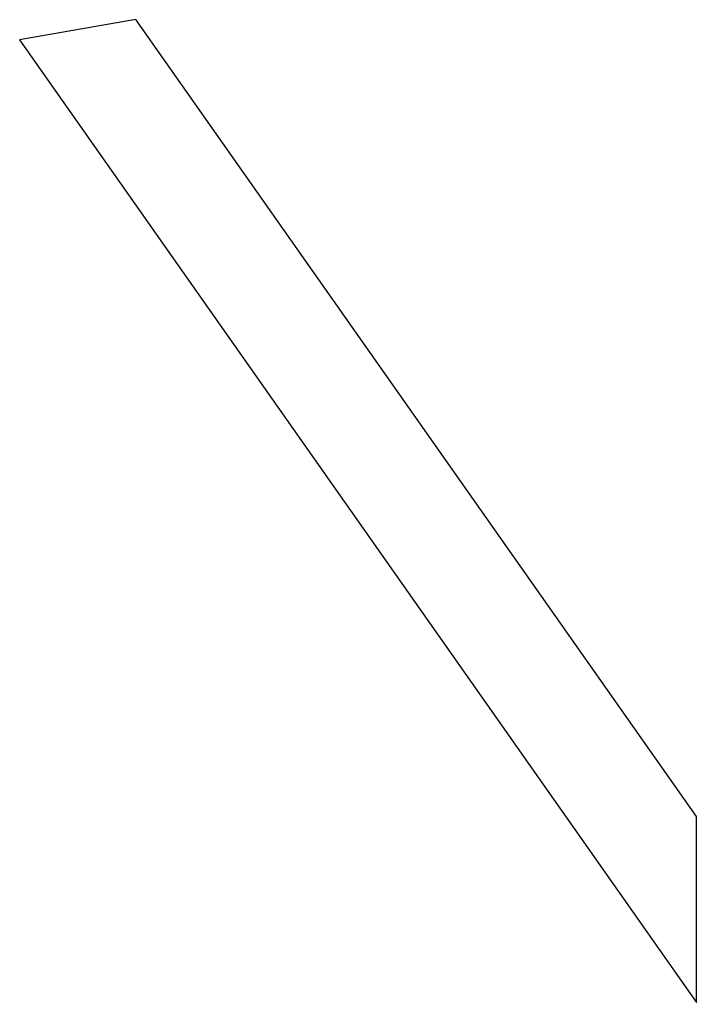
# Model space of a CAD drawing. Header units: millimetres. Extents: x 17 to 36, y -24 to 3.6.
import ezdxf

# ---------------------------------------------------------------- set-up
doc = ezdxf.new("R2010")
doc.units = ezdxf.units.MM
doc.layers.get('0').update_dxf_attribs({"linetype": 'CONTINUOUS'})

msp = doc.modelspace()

# ---------------------------------------------------------------- linework, layer by layer
msp.add_lwpolyline([(17, 3), (36, -24), (36, -18.787), (20.267, 3.57)], close=True)

doc.saveas('drawing.dxf')
